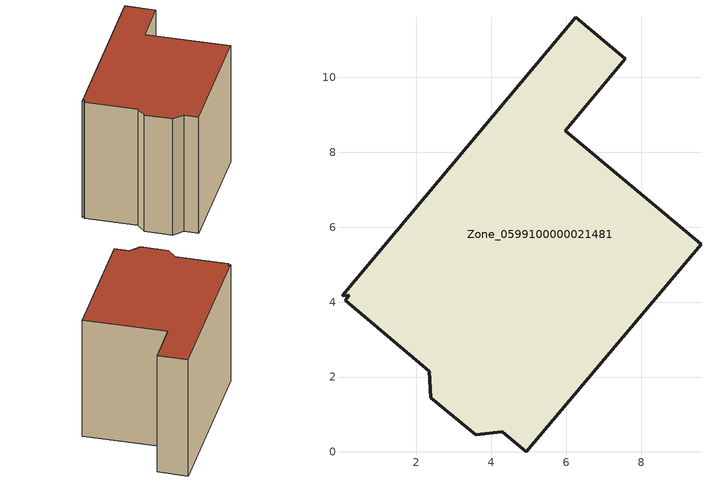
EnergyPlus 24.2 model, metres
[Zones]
Zone_0599100000021481
 floor ground (C_G): 3.59,0.46 2.39,1.45 2.35,2.16 0.1,4.05 0.21,4.18 0.03,4.17 6.26,11.61 7.58,10.5 5.98,8.58 9.6,5.55 4.94,0 4.29,0.54 z0
 wall outside (C_F): 9.6,5.55 5.98,8.58 7.58,10.5 6.26,11.61 0.03,4.17 0.21,4.18 0.1,4.05 2.35,2.16 2.39,1.45 3.59,0.46 4.29,0.54 4.94,0 9.6,5.55 z0:7.38
 roof outside (C_R): 0.21,4.18 0.1,4.05 2.35,2.16 2.39,1.45 3.59,0.46 4.29,0.54 4.94,0 9.6,5.55 5.98,8.58 7.58,10.5 6.26,11.61 0.03,4.17 z7.38
[BUILDING]
Pand.0599100000021481: North Axis=0; Terrain=City; Loads Convergence Tolerance Value=0.04; Temperature Convergence Tolerance Value=0.4; Solar Distribution=FullExterior; Maximum Number of Warmup Days=25; Minimum Number of Warmup Days=1
[Site:Location]
Rotterdam.The.Hague.AP_ZH_NLD Design_Conditions: Latitude=51.96; Longitude=4.45; Time Zone=1; Elevation=-4.5
[SITE:GROUNDTEMPERATURE:BUILDINGSURFACE]
18, 18, 18, 18, 18, 18, 18, 18, 18, 18, 18, 18
[MATERIAL] Thermal Absorptance=0.9; Solar Absorptance=0.7; Visible Absorptance=0.7
Name | Roughness | Thickness | Conductivity | Density | Specific Heat
G.TC.1946 | MediumSmooth | 0.15 | 1 | 540 | 1210
F.TC.1946 | Rough | 0.3 | 0.857143 | 1920 | 840
R.TC.1946 | MediumRough | 0.2 | 0.909091 | 1500 | 1000
[CONSTRUCTION]
C_G: G.TC.1946
C_F: F.TC.1946
C_R: R.TC.1946
[ZONE]
Zone_0599100000021481: Type=1; Multiplier=1; Ceiling Height=Autocalculate; Volume=Autocalculate; Floor Area=autocalculate; Part of Total Floor Area=Yes
[ZONEINFILTRATION:DESIGNFLOWRATE]
Infil_Zone_0599100000021481: Zone or ZoneList or Space or SpaceList=Zone_0599100000021481; Schedule=AlwaysOn; Design Flow Rate Calculation Method=Flow/Area; Flow Rate per Floor Area=0.003; Constant Term Coefficient=1; Temperature Term Coefficient=0; Velocity Term Coefficient=0; Velocity Squared Term Coefficient=0
[HVACTEMPLATE:ZONE:IDEALLOADSAIRSYSTEM]
Zone_0599100000021481: Maximum Heating Supply Air Temperature=50; Minimum Cooling Supply Air Temperature=13; Maximum Heating Supply Air Humidity Ratio=0.0156; Minimum Cooling Supply Air Humidity Ratio=0.0077; Heating Limit=NoLimit; Cooling Limit=NoLimit; Dehumidification Control Type=ConstantSensibleHeatRatio; Cooling Sensible Heat Ratio=0.7; Dehumidification Setpoint=60; Humidification Control Type=None; Humidification Setpoint=30; Outdoor Air Method=None; Outdoor Air Flow Rate per Person=0.00944; Outdoor Air Flow Rate per Zone Floor Area=0; Outdoor Air Flow Rate per Zone=0; Demand Controlled Ventilation Type=None; Outdoor Air Economizer Type=NoEconomizer; Heat Recovery Type=None; Sensible Heat Recovery Effectiveness=0.7; Latent Heat Recovery Effectiveness=0.65
[ZONECONTROL:THERMOSTAT]
ThermostatControl_Zone_0599100000021481: Zone or ZoneList=Zone_0599100000021481; Control Type Schedule=DualSetpointControlType; Control 1=Thermostat_Zone_0599100000021481; Temperature Difference Between Cutout And Setpoint=0
[THERMOSTATSETPOINT:DUALSETPOINT]
Thermostat_Zone_0599100000021481: Heating Setpoint Temperature Schedule=HeatingSetpoint_Zone_0599100000021481; Cooling Setpoint Temperature Schedule=CoolingSetpoint_Zone_0599100000021481
[SCHEDULE:COMPACT]
HeatingSetpoint_Zone_0599100000021481: Through: 12/31, For: AllDays, Until: 24:00, 21
CoolingSetpoint_Zone_0599100000021481: Through: 12/31, For: AllDays, Until: 24:00, 24
DualSetpointControlType: Through: 12/31, For: AllDays, Until: 24:00, 4
AlwaysOn: Through: 12/31, For: AllDays, Until: 24:00, 1
